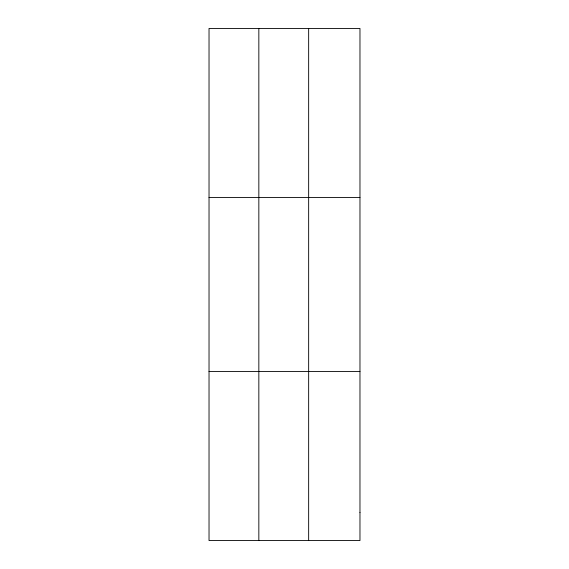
<?xml version="1.0" encoding="UTF-8"?>
<svg xmlns="http://www.w3.org/2000/svg" width="569" height="569" viewBox="0 0 569 569"><rect width="100%" height="100%" fill="white"/><g stroke="black" fill="none" stroke-linecap="round" stroke-linejoin="round"><path stroke-width="0.85" d="M258.838 28.45L258.838 540.55M308.654 28.45L308.654 540.55M209.029 197.443L359.971 197.443M209.029 371.557L359.971 371.557M359.971 512.385L359.971 540.55L209.029 540.55L209.029 28.45L359.971 28.45L359.971 512.385"/></g></svg>
